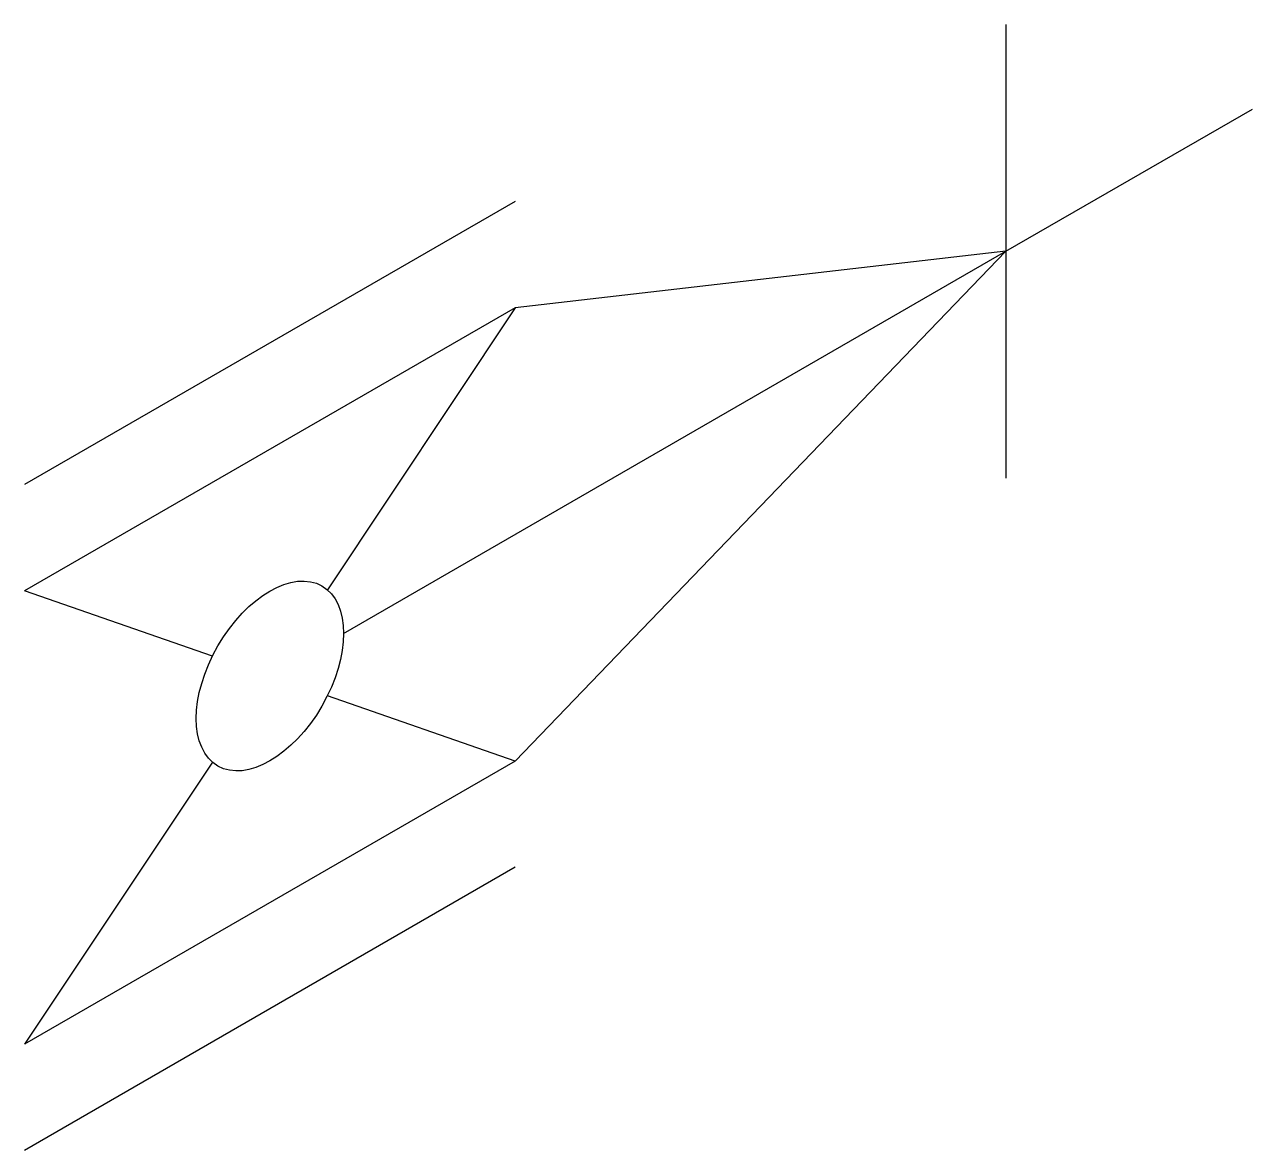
# Model space of a CAD drawing. Header units: millimetres. Extents: x -9987.848 to -9986.981, y -51.553 to -50.758.
import ezdxf

# ---------------------------------------------------------------- set-up
doc = ezdxf.new("R2010")
doc.units = ezdxf.units.MM
doc.layers.add('Tub_iso_válvulas', color=2, linetype='Continuous')

msp = doc.modelspace()

# ---------------------------------------------------------------- linework, layer by layer
at = {"layer": 'Tub_iso_válvulas', "color": 1}
for p, q in [((-9987.15512, -50.75771), (-9987.15512, -51.07804)), ((-9987.15512, -50.91788), (-9986.98105, -50.81738)), ((-9987.62277, -51.18788), (-9987.15512, -50.91788)), ((-9987.15512, -50.91788), (-9987.50153, -51.27804)), ((-9987.15512, -50.91788), (-9987.50153, -50.95771))]:
    msp.add_line(p, q, dxfattribs=at)
at = {"layer": 'Tub_iso_válvulas'}
for p, q in [((-9987.50153, -50.88271), (-9987.84794, -51.08271)), ((-9987.50153, -50.95771), (-9987.84794, -51.15771)), ((-9987.50153, -50.95771), (-9987.63417, -51.15695)), ((-9987.71529, -51.20379), (-9987.84794, -51.15771)), ((-9987.50153, -51.27804), (-9987.63417, -51.23196)), ((-9987.50153, -51.27804), (-9987.84794, -51.47804)), ((-9987.71529, -51.2788), (-9987.84794, -51.47804)), ((-9987.50153, -51.35304), (-9987.84794, -51.55304))]:
    msp.add_line(p, q, dxfattribs=at)
msp.add_ellipse((-9987.67473, -51.21788), major_axis=(-0.03674, -0.06364), ratio=0.57735, dxfattribs=at)

doc.saveas('drawing.dxf')
